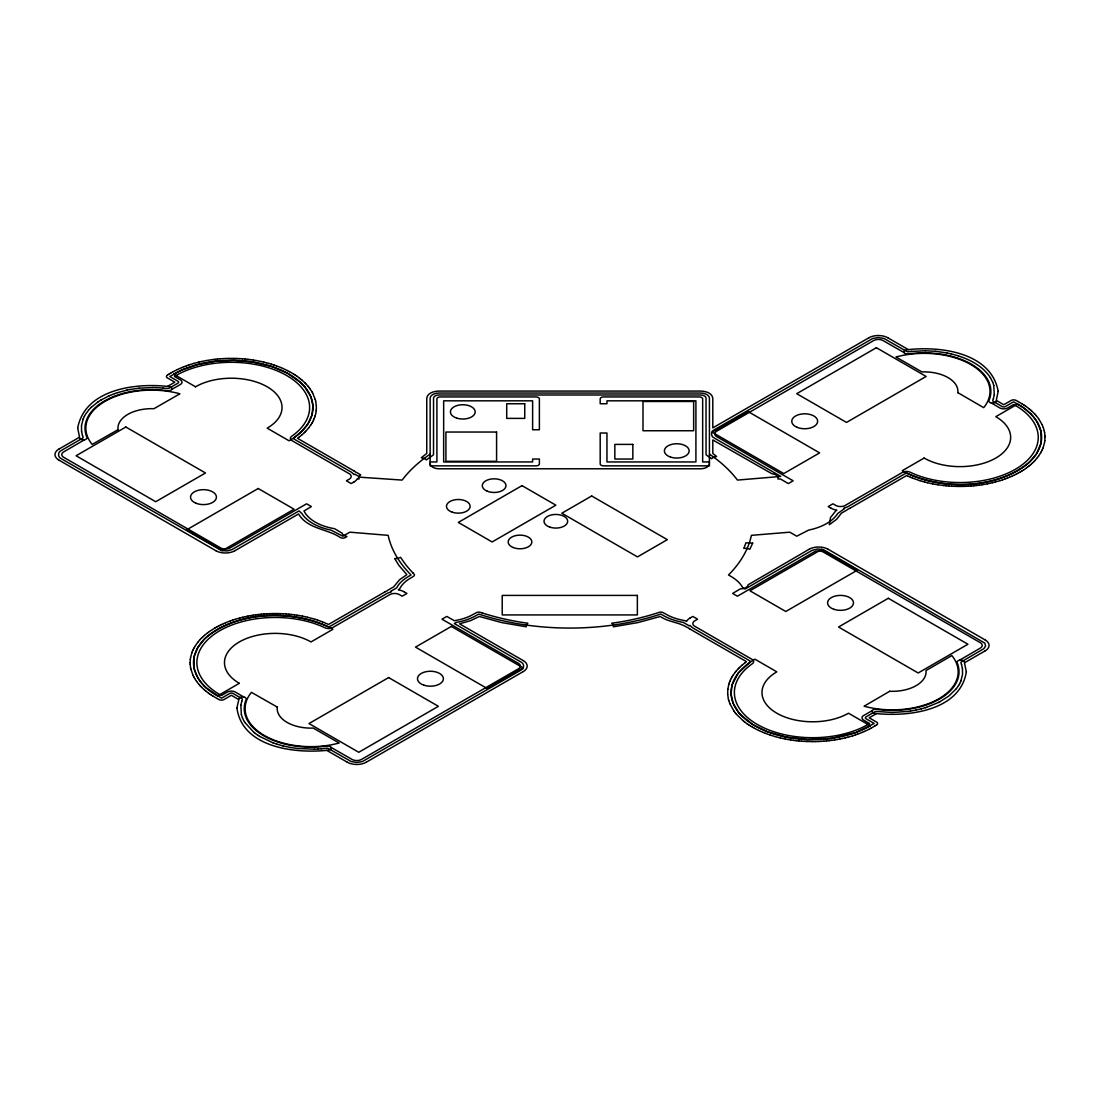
<?xml version="1.0" encoding="UTF-8"?>
<svg xmlns="http://www.w3.org/2000/svg" width="1100" height="1100" viewBox="0 0 1100 1100"><rect width="100%" height="100%" fill="white"/><g stroke="black" fill="none" stroke-linecap="round" stroke-linejoin="round"><path stroke-width="1.5" d="M190.135 662.599L190.3 659.464M316.332 409.049L316.332 405.914M1045 437.401L1044.821 440.536M316.209 410.644L316.332 409.131M727.815 689.356L727.678 694.086M240.831 705.293L241.367 714.574M994.29 394.707L993.768 385.426M190.314 659.381L190.534 657.869M193.903 658.034L194.205 668.773L197.835 677.779M316.195 410.726L315.659 413.848M727.829 689.274L728.764 684.571M1041.233 441.966L1040.93 431.228L1037.3 422.221M1044.601 442.131L1044.808 440.619M240.845 705.279L241.739 701.346M994.29 394.721L993.396 398.654M190.548 657.786L191.744 653.098M193.903 658.006L194.205 656.494M1040.93 443.506L1041.233 441.994M1044.588 442.214L1043.378 446.902M194.205 656.48L197.835 647.501L204.435 639.072M311.919 415.154L312.964 405.941L310.874 396.784M315.26 415.429L315.645 413.93M732.105 684.846L731.06 694.059L733.136 703.216M1040.916 443.52L1036.392 453.956L1029.325 462.248M311.905 415.168L307.78 424.078L302.074 431.035M314.765 417.01L315.232 415.511M728.777 684.489L729.259 682.99M732.105 684.832L738.279 673.076M241.739 701.332L242.316 699.71A2.255 1.306 0 0 0 241.711 698.5L232.952 693.44A2.255 1.306 0 0 0 229.762 693.44L221.54 698.184L205.824 687.541M993.383 398.668L992.819 400.29A2.255 1.306 0 0 0 993.424 401.5L1002.183 406.56A2.255 1.306 0 0 0 1005.372 406.56L1013.581 401.816L1023.082 407.454L1030.673 413.779M191.771 653.015L192.335 651.53M314.174 418.591L314.738 417.092M729.286 682.908L729.836 681.409M1042.8 448.47L1043.35 446.985M83.174 418.949L81.496 425.507L81.579 431.489M960.836 681.051L962.527 674.493L962.445 668.511M83.188 418.935L84.37 416.377M960.836 681.065L959.64 683.623M192.363 651.447L193.009 649.976M313.5 420.145L314.146 418.674M729.878 681.326L730.51 679.855M1042.126 450.024L1042.759 448.553M193.05 649.894L193.765 648.423M312.744 421.685L313.459 420.228M730.551 679.773L731.28 678.315M1041.356 451.578L1042.085 450.106M84.37 416.364L85.456 414.48M959.64 683.636L958.567 685.52M311.891 423.211L312.702 421.768M193.806 648.354L194.617 646.896M731.321 678.232L732.119 676.789M1040.517 453.104L1041.315 451.646M310.956 424.737L311.85 423.294M194.659 646.814L197.684 642.414M732.174 676.706L733.054 675.263M1040.463 453.186L1038.551 456.115M958.554 685.52L956.409 688.6M85.855 413.848L88.591 410.204M310.901 424.806L308.825 427.694M733.109 675.194L735.185 672.306M171.82 389.359L180.51 384.422A5.624 3.245 0 0 0 180.51 379.967L174.446 376.461L176.014 375.526A78.265 45.182 0 0 1 283.91 374A78.265 45.182 0 0 1 291.857 436.15A8.14 4.702 0 0 0 291.596 436.329A5.624 3.245 0 0 0 291.899 440.591L349.649 473.962A6.751 3.905 0 0 1 350.666 474.953L350.9 475.31A6.751 3.905 0 0 1 349.649 478.913L346.418 480.81L351.202 483.574L353.966 481.965M872.19 710.641L863.514 715.577A5.624 3.245 0 0 0 863.514 720.032L869.564 723.539L867.996 724.474A78.265 45.182 0 0 1 760.1 726A78.265 45.182 0 0 1 752.152 663.85A8.14 4.702 0 0 0 752.428 663.671A5.624 3.245 0 0 0 752.125 659.409L694.361 626.038A6.751 3.905 0 0 1 693.344 625.048L693.124 624.69A6.751 3.905 0 0 1 694.361 621.087L697.592 619.19L692.821 616.426L690.044 618.035M1037.451 457.586L1038.496 456.184M956.395 688.614L948.832 696.039L939.565 701.938M308.77 427.776L306.377 430.581M197.739 642.345L200.131 639.54M735.24 672.224L736.367 670.849M738.293 673.062L749.746 662.489A2.255 1.306 0 0 0 749.622 660.715L692.436 627.701L689.989 625.419L689.232 625.859L683.251 622.408A47.795 27.596 0 0 1 663.355 615.519L660.839 614.061L659.202 614.598A182.999 105.655 0 0 1 480.37 614.598L478.734 614.061L476.217 615.519A47.795 27.596 0 0 1 456.321 622.408L454.328 623.562L520.795 661.939C524.59 663.382 524.576 668.773 520.795 670.23L362.45 761.503L356.826 762.506L351.189 761.53L328.501 748.605A2.255 1.306 0 0 0 326.411 748.261L321.324 748.811M1037.396 457.655L1034.99 460.46M736.436 670.766L737.646 669.419M89.127 409.599L91.355 407.275M305.03 431.984L306.309 430.664M200.2 639.457L201.479 638.124M737.715 669.336L738.994 668.016M1033.642 461.876L1034.921 460.543M300.699 432.369L302.06 431.062M303.6 433.359L304.947 432.066M201.561 638.055L202.909 636.749M204.449 639.059L205.81 637.752M739.062 667.934L740.424 666.641M1032.213 463.251L1033.574 461.945M91.355 407.275L98.051 401.885M300.685 432.382L294.278 437.511A2.255 1.306 0 0 0 294.401 439.285L351.574 472.299L354.035 474.581L354.777 474.141L360.099 477.207L402.119 480.081A182.999 105.655 0 0 1 428.326 455.386L430.141 454.135M302.087 434.72L303.518 433.441M202.991 636.68L204.421 635.401M205.824 637.739C239.222 610.692 288.846 609.716 327.181 626.312A2.255 1.306 0 0 0 330.234 626.244L387.406 593.23L391.366 591.814L390.624 591.374L396.591 587.923A47.795 27.596 0 0 1 408.54 576.441L411.056 574.984L410.121 574.035A182.999 105.655 0 0 1 388.506 536.896L388.176 535.342L349.8 532.18L342.843 536.209L330.935 530.09A47.864 27.638 0 0 1 301.84 513.48L299.035 510.922L231.853 549.67L227.411 550.908L221.554 550.591L61.366 458.755C57.571 457.284 57.571 451.908 61.366 450.45L82.445 438.281A2.255 1.306 0 0 0 83.05 437.071L82.486 435.449M740.492 666.559L741.923 665.28M1029.298 462.261C995.94 489.349 946.289 490.325 907.954 473.688A2.255 1.306 0 0 0 904.901 473.756L847.715 506.77L843.755 508.186L844.511 508.626L837.732 513.48A47.864 27.638 0 0 1 808.638 530.09L796.73 536.209L789.773 532.18L751.396 535.342L751.053 536.896A182.999 105.655 0 0 1 729.451 574.035L728.516 574.984L731.032 576.441A47.795 27.596 0 0 1 742.899 587.977M1030.714 464.599L1032.144 463.32M302.005 434.789L298.856 437.332M204.504 635.332L207.653 632.789M742.005 665.211L745.168 662.668M1029.133 465.919L1030.631 464.668M1027.469 467.211L1029.05 465.987M298.76 437.401L297.509 438.309L353.966 470.91M207.749 632.72L209.385 631.524M745.25 662.599L746.515 661.691L690.044 629.09M1025.75 468.476L1027.386 467.28M167.379 375.141L167.131 375.32A3.382 1.952 0 0 0 167.282 377.836L174.817 382.195L167.53 386.402M209.481 631.469L214.981 627.962M1023.949 469.7L1025.654 468.531M876.631 724.859L876.906 724.652A3.382 1.952 0 0 0 876.727 722.164L869.192 717.805L876.494 713.598M98.065 401.871L101.145 399.919M167.475 375.086L169.249 373.959M58.823 449.171L58.204 449.556A5.624 3.245 0 0 0 57.929 449.749L57.406 450.161A5.624 3.245 0 0 0 57.159 450.381L56.705 450.821A5.624 3.245 0 0 0 56.499 451.041L56.114 451.495A5.624 3.245 0 0 0 55.949 451.743L55.646 452.224A5.624 3.245 0 0 0 55.523 452.457L55.302 452.953A5.624 3.245 0 0 0 55.22 453.214L55.096 453.709A5.624 3.245 0 0 0 55.041 453.97L55 454.479A5.624 3.245 0 0 0 55 454.726L55.041 455.235A5.624 3.245 0 0 0 55.096 455.496L55.22 456.005A5.624 3.245 0 0 0 55.302 456.252L55.523 456.748A5.624 3.245 0 0 0 55.646 456.995L55.949 457.476A5.624 3.245 0 0 0 56.114 457.71L56.499 458.164A5.624 3.245 0 0 0 56.705 458.397L57.159 458.824A5.624 3.245 0 0 0 57.406 459.044L57.929 459.456A5.624 3.245 0 0 0 58.204 459.649L58.823 460.034M354.118 481.882L354.736 481.484A5.624 3.245 0 0 0 355.011 481.291L355.534 480.879A5.624 3.245 0 0 0 355.781 480.672L356.235 480.232A5.624 3.245 0 0 0 356.441 479.999L356.826 479.545A5.624 3.245 0 0 0 356.991 479.311L357.294 478.83A5.624 3.245 0 0 0 357.418 478.582L357.706 478.582A3.382 1.952 0 0 0 359.013 479.05L359.054 478.761A7.315 4.221 0 0 1 360.69 474.884L357.17 472.766A3.382 1.952 0 0 0 356.07 472.34L355.877 472.299A6.022 3.479 0 0 0 355.534 471.996L355.011 471.598A5.624 3.245 0 0 0 354.736 471.391L354.118 471.006M523.339 671.523L523.944 671.138A5.624 3.245 0 0 0 524.232 670.931L524.755 670.519A5.624 3.245 0 0 0 525.002 670.312L525.456 669.873A5.624 3.245 0 0 0 525.663 669.652L526.048 669.185A5.624 3.245 0 0 0 526.212 668.951L526.501 668.47A5.624 3.245 0 0 0 526.639 668.223L526.845 667.727A5.624 3.245 0 0 0 526.941 667.48L527.065 666.971A5.624 3.245 0 0 0 527.106 666.724L527.148 666.215A5.624 3.245 0 0 0 527.148 665.954L527.106 665.445A5.624 3.245 0 0 0 527.065 665.197L526.941 664.689A5.624 3.245 0 0 0 526.845 664.441L526.639 663.946A5.624 3.245 0 0 0 526.501 663.699L526.212 663.217A5.624 3.245 0 0 0 526.048 662.984L525.663 662.516A5.624 3.245 0 0 0 525.456 662.296L525.002 661.856A5.624 3.245 0 0 0 524.755 661.65L524.232 661.237A5.624 3.245 0 0 0 523.944 661.045L523.339 660.646M689.893 618.118L689.288 618.516A5.624 3.245 0 0 0 688.999 618.709L688.476 619.121A5.624 3.245 0 0 0 688.229 619.327L687.775 619.768A5.624 3.245 0 0 0 687.569 620.001L687.184 620.455A5.624 3.245 0 0 0 687.019 620.689L686.716 621.17A5.624 3.245 0 0 0 686.592 621.418L685.644 621.033A3.382 1.952 0 0 0 684.393 620.565L680.171 619.699A44.481 25.685 0 0 1 668.979 615.821L663.217 612.686A3.382 1.952 0 0 0 659.148 612.37L657.553 612.893A179.548 103.661 0 0 1 611.751 623.246L611.82 623.301A7.315 4.221 0 0 1 613.319 626.808L637.684 622.627L660.261 616.481C668.332 622.077 678.714 622.132 686.84 627.234A3.382 1.952 0 0 0 687.94 627.66L688.146 627.701A6.022 3.479 0 0 0 688.476 628.004L688.999 628.402A5.624 3.245 0 0 0 689.288 628.609L689.893 628.994M1022.079 470.882L1023.852 469.755M985.188 650.829L985.806 650.444A5.624 3.245 0 0 0 986.081 650.251L986.617 649.839A5.624 3.245 0 0 0 986.851 649.619L987.319 649.179A5.624 3.245 0 0 0 987.525 648.959L987.896 648.505A5.624 3.245 0 0 0 988.061 648.257L988.364 647.776A5.624 3.245 0 0 0 988.487 647.543L988.707 647.048A5.624 3.245 0 0 0 988.79 646.786L988.928 646.291A5.624 3.245 0 0 0 988.969 646.03L989.01 645.521A5.624 3.245 0 0 0 989.01 645.274L988.969 644.765A5.624 3.245 0 0 0 988.928 644.504L988.79 643.995A5.624 3.245 0 0 0 988.707 643.748L988.487 643.252A5.624 3.245 0 0 0 988.364 643.005L988.061 642.524A5.624 3.245 0 0 0 987.896 642.29L987.525 641.836A5.624 3.245 0 0 0 987.319 641.602L986.851 641.176A5.624 3.245 0 0 0 986.617 640.956L986.081 640.544A5.624 3.245 0 0 0 985.806 640.351L985.188 639.966M874.761 726.041L876.535 724.914M169.345 373.89L171.188 372.804M1020.154 472.038L1021.982 470.951M874.665 726.11L870.829 728.324M101.159 399.905L108.873 395.931M58.974 449.075L79.392 437.291M234.96 550.674L298.567 513.961C307.574 529.183 327.236 528.66 340.45 537.584A3.382 1.952 0 0 0 345.221 537.584L346.926 536.47A7.315 4.221 0 0 1 342.072 533.156L335.184 529.031A3.382 1.952 0 0 0 333.768 528.536L332.062 528.248A44.481 25.685 0 0 1 305.016 512.806L304.343 511.541A3.382 1.952 0 0 0 303.93 511.033L311.382 506.55L306.611 503.8L229.666 548.185A6.751 3.905 0 0 1 221.1 548.185L63.291 457.078A6.751 3.905 0 0 1 63.291 452.127L84.508 439.766M385.027 591.841L328.556 624.442L322.451 621.844M868.78 337.837L712.8 427.886L712.8 398.228C712.058 392.659 705.128 391.146 700.425 391.078L439.147 391.078C434.431 391.146 427.515 392.659 426.759 398.228L426.759 453.434L421.328 457.737A7.315 4.221 0 0 1 426.305 459.924L432.74 455.386A3.382 1.952 0 0 0 433.524 454.135L433.551 397.911A5.624 3.245 0 0 1 438.598 394.996L700.975 394.996A5.624 3.245 0 0 1 706.021 397.911L706.049 454.135A3.382 1.952 0 0 0 706.832 455.386L711.659 458.728A7.315 4.221 0 0 1 716.567 456.5L712.8 453.434L712.8 439.945L771.898 473.743A7.315 4.221 0 0 1 777.879 478.967L780.56 479.05L788.37 483.574L793.155 480.81L716.265 436.384A6.751 3.905 0 0 1 716.265 431.447L874.074 340.326A6.751 3.905 0 0 1 882.64 340.326L904.049 352.578M366.355 762.162L523.188 671.619M850.107 508.159L906.565 475.558L908.16 476.286M809.05 549.326L748.082 584.815A7.315 4.221 0 0 1 740.41 588.83L732.628 593.45L737.412 596.2L814.344 551.815A6.751 3.905 0 0 1 822.91 551.815L980.719 642.923A6.751 3.905 0 0 1 980.719 647.873L959.503 660.234M964.631 662.709L985.036 650.925M171.284 372.735L173.181 371.676M215.077 627.894L216.975 626.835M1018.146 473.165L1020.044 472.106M173.291 371.621L177.361 369.559M234.795 550.77L234.121 551.114A5.624 3.245 0 0 1 233.778 551.279L233.076 551.581A5.624 3.245 0 0 1 232.705 551.732L231.949 551.994A5.624 3.245 0 0 1 231.55 552.104L230.752 552.324A5.624 3.245 0 0 1 230.354 552.42L229.515 552.599A5.624 3.245 0 0 1 229.089 552.668L228.236 552.791A5.624 3.245 0 0 1 227.796 552.846L226.93 552.915A5.624 3.245 0 0 1 226.49 552.942L225.61 552.97A5.624 3.245 0 0 1 225.156 552.97L224.276 552.942A5.624 3.245 0 0 1 223.836 552.915L222.97 552.846A5.624 3.245 0 0 1 222.53 552.791L221.678 552.668A5.624 3.245 0 0 1 221.251 552.599L220.413 552.42A5.624 3.245 0 0 1 220.014 552.324L219.216 552.104A5.624 3.245 0 0 1 218.817 551.994L218.061 551.732A5.624 3.245 0 0 1 217.69 551.581L216.989 551.279A5.624 3.245 0 0 1 216.645 551.114L215.971 550.77M217.085 626.78L219.038 625.763M868.945 337.755L869.619 337.397A5.624 3.245 0 0 1 869.963 337.232L870.664 336.93A5.624 3.245 0 0 1 871.035 336.793L871.791 336.531A5.624 3.245 0 0 1 872.176 336.407L872.987 336.188A5.624 3.245 0 0 1 873.386 336.091L874.225 335.926A5.624 3.245 0 0 1 874.651 335.844L875.504 335.72A5.624 3.245 0 0 1 875.93 335.679L876.81 335.596A5.624 3.245 0 0 1 877.25 335.569L878.13 335.541A5.624 3.245 0 0 1 878.57 335.541L879.464 335.569A5.624 3.245 0 0 1 879.904 335.596L880.77 335.679A5.624 3.245 0 0 1 881.21 335.72L882.062 335.844A5.624 3.245 0 0 1 882.489 335.926L883.314 336.091A5.624 3.245 0 0 1 883.726 336.188L884.524 336.407A5.624 3.245 0 0 1 884.923 336.531L885.679 336.793A5.624 3.245 0 0 1 886.036 336.93L886.751 337.232A5.624 3.245 0 0 1 887.095 337.397L887.769 337.755M385.179 591.759L385.853 591.401A5.624 3.245 0 0 1 386.196 591.25L386.911 590.934A6.022 3.479 0 0 1 387.42 590.755L387.502 590.631A3.382 1.952 0 0 1 388.231 589.999L393.663 586.864L399.685 579.618L406.849 574.654L399.011 565.524L394.666 558.553A7.315 4.221 0 0 0 400.551 557.315L401.266 558.305A179.548 103.661 0 0 0 413.146 573.1M849.942 508.241L849.269 508.599A5.624 3.245 0 0 1 848.925 508.75L848.224 509.066A6.022 3.479 0 0 1 847.701 509.245L847.633 509.369A3.382 1.952 0 0 1 846.904 510.001L841.431 513.164L836.646 519.283L829.331 524.7L830.486 517.591L835.23 511.541A3.382 1.952 0 0 1 836.069 510.744L836.825 510.152A5.624 3.245 0 0 1 836.399 510.07L835.56 509.905A5.624 3.245 0 0 1 835.161 509.809L834.364 509.589A5.624 3.245 0 0 1 833.965 509.465L833.209 509.204A5.624 3.245 0 0 1 832.838 509.066L832.136 508.75A5.624 3.245 0 0 1 831.793 508.599L831.119 508.241M366.19 762.245L365.516 762.602A5.624 3.245 0 0 1 365.172 762.768L364.457 763.07A5.624 3.245 0 0 1 364.1 763.207L363.33 763.469A5.624 3.245 0 0 1 362.945 763.593L362.147 763.812A5.624 3.245 0 0 1 361.735 763.909L360.91 764.074A5.624 3.245 0 0 1 360.484 764.156L359.631 764.28A5.624 3.245 0 0 1 359.191 764.321L358.311 764.404A5.624 3.245 0 0 1 357.871 764.431L356.991 764.459A5.624 3.245 0 0 1 356.551 764.459L355.671 764.431A5.624 3.245 0 0 1 355.231 764.404L354.351 764.321A5.624 3.245 0 0 1 353.925 764.28L353.059 764.156A5.624 3.245 0 0 1 352.646 764.074L351.808 763.909A5.624 3.245 0 0 1 351.395 763.812L350.597 763.593A5.624 3.245 0 0 1 350.212 763.469L349.456 763.207A5.624 3.245 0 0 1 349.085 763.07L348.37 762.768A5.624 3.245 0 0 1 348.04 762.602L347.353 762.245M809.215 549.23L809.889 548.886A5.624 3.245 0 0 1 810.232 548.721L810.947 548.419A5.624 3.245 0 0 1 811.305 548.268L812.075 548.006A5.624 3.245 0 0 1 812.46 547.896L813.258 547.676A5.624 3.245 0 0 1 813.67 547.58L814.495 547.401A5.624 3.245 0 0 1 814.921 547.332L815.774 547.209A5.624 3.245 0 0 1 816.214 547.154L817.094 547.085A5.624 3.245 0 0 1 817.534 547.058L818.414 547.03A5.624 3.245 0 0 1 818.854 547.03L819.734 547.058A5.624 3.245 0 0 1 820.174 547.085L821.054 547.154A5.624 3.245 0 0 1 821.48 547.209L822.346 547.332A5.624 3.245 0 0 1 822.759 547.401L823.598 547.58A5.624 3.245 0 0 1 824.01 547.676L824.808 547.896A5.624 3.245 0 0 1 825.192 548.006L825.949 548.268A5.624 3.245 0 0 1 826.32 548.419L827.035 548.721A5.624 3.245 0 0 1 827.365 548.886L828.053 549.23M1016.098 474.237L1018.05 473.22M868.78 729.396L870.732 728.379M938.699 702.377L939.551 701.951M938.685 702.391L926.489 707.355M219.147 625.707L221.155 624.717M1013.966 475.283L1015.974 474.293M868.67 729.451L864.476 731.445M177.471 369.504L181.775 367.606M221.265 624.663L223.341 623.714M1011.794 476.286L1013.856 475.337M108.886 395.931L114.551 393.663M223.451 623.673L225.569 622.765M1009.566 477.235L1011.67 476.328M862.249 732.394L864.366 731.486M181.885 367.551L184.058 366.685M225.692 622.71L230.189 620.977M1007.27 478.156L1009.442 477.29M862.125 732.449L857.615 734.181M184.181 366.644L186.395 365.819M1004.933 479.022L1007.146 478.197M114.565 393.663L117.521 392.645M186.519 365.777L188.774 364.994M230.312 620.923L232.581 620.152M1002.554 479.848L1004.809 479.078M855.236 735.006L857.491 734.223M188.911 364.953L193.683 363.467M232.705 620.111L235.001 619.369M1000.12 480.631L1002.43 479.889M852.803 735.79L855.112 735.048M117.549 392.645L126.926 390.143M925.471 707.671L926.475 707.355M925.457 707.671L921.346 708.84M235.139 619.327L239.992 617.939M999.996 480.672L995.129 482.061M852.679 735.831L847.811 737.22M193.82 363.44L198.756 362.147M921.332 708.854L916.011 710.091M240.13 617.911L242.55 617.306M992.585 482.694L995.005 482.089M845.268 737.852L847.688 737.247M198.88 362.106L201.341 361.556M242.688 617.265L245.135 616.715M990 483.285L992.447 482.735M842.683 738.444L845.13 737.894M126.94 390.129L130.185 389.482M201.479 361.529L206.607 360.511M245.272 616.674L247.748 616.165M987.374 483.835L989.862 483.326M840.056 738.994L842.545 738.471M915.997 710.091L910.511 711.081M247.899 616.138L250.401 615.67M987.236 483.862L982.053 484.77M837.416 739.489L839.919 739.021M130.199 389.482L139.123 388.19M206.745 360.498L211.984 359.686M250.539 615.656L253.083 615.23M834.735 739.929L837.265 739.503M910.497 711.081L908.284 711.411M979.357 485.155L981.915 484.784M253.22 615.216L255.778 614.845M832.04 740.314L834.598 739.942M908.27 711.411L892.293 712.47M212.121 359.659L214.692 359.342M976.635 485.499L979.206 485.183M255.915 614.817L258.486 614.501M829.317 740.657L831.889 740.341M911.529 351.409L908.71 351.739A2.255 1.306 0 0 1 906.634 351.395L884.029 338.498L878.295 337.494L872.685 338.498L714.34 429.77C710.504 431.228 710.559 436.618 714.34 438.061L780.808 476.438L737.454 480.081A182.999 105.655 0 0 0 711.246 455.386L709.431 454.135M214.844 359.329L217.429 359.054M973.899 485.788L976.497 485.513M258.637 614.487L261.236 614.212M826.581 740.946L829.18 740.671M139.136 388.19L152.873 387.544M911.556 351.409L925.279 350.762M217.58 359.04L220.179 358.82M971.149 486.021L973.747 485.801M261.374 614.199L263.986 613.979M823.831 741.18L826.43 740.96M321.31 748.811L317.9 749.045M220.33 358.806L222.942 358.627M968.385 486.214L970.997 486.035M264.124 613.965L266.75 613.786M821.067 741.372L823.68 741.194M317.873 749.059L314.449 749.196M223.094 358.627L225.72 358.504M965.607 486.337L968.234 486.214M266.887 613.786L269.514 613.663M818.29 741.496L820.916 741.372M225.871 358.49L228.498 358.421M962.83 486.42L965.47 486.351M269.665 613.649L272.291 613.58M815.513 741.579L818.152 741.51M314.435 749.196L297.261 748.468M228.649 358.421L234.066 358.421M960.053 486.447L962.679 486.42M272.442 613.58L275.082 613.553M812.735 741.606L815.361 741.579M430.141 461.945L436.906 461.945L436.906 398.888A3.382 1.952 0 0 1 440.275 396.935L536.002 396.935A3.382 1.952 0 0 1 539.385 398.888L539.385 429.77L532.62 429.77L532.62 400.826L443.658 400.826L443.658 461.945L532.62 461.945L532.62 459.03L539.385 459.03L539.385 463.897A3.382 1.952 0 0 1 536.002 465.85L430.141 465.85L430.141 398.228A9.006 5.197 0 0 1 439.147 393.03L700.425 393.03A9.006 5.197 0 0 1 709.431 398.228L709.431 465.85L603.57 465.85A3.382 1.952 0 0 1 600.188 463.897L600.188 433.015L606.952 433.015L606.952 461.945L695.915 461.945L695.915 400.826L606.952 400.826L606.952 403.755L600.188 403.755L600.188 398.888A3.382 1.952 0 0 1 603.57 396.935L699.298 396.935A3.382 1.952 0 0 1 702.666 398.888L702.666 461.945L709.431 461.945M892.279 712.47L876.865 711.48A2.255 1.306 0 0 0 874.775 711.824L866.016 716.884A2.255 1.306 0 0 0 866.016 718.726L874.225 723.47L855.786 732.545L831.215 738.43L807.331 739.558L786.431 737.165L767.319 731.72L753.06 724.735L740.657 714.753M957.261 486.42L959.901 486.447M275.22 613.553L277.86 613.58M812.584 741.606L807.166 741.51M925.306 350.762L935.605 351.299M152.886 387.544L156.324 387.612M234.218 358.421L236.844 358.49M957.124 486.42L951.72 486.214M278.011 613.58L280.637 613.649M156.338 387.626L163.185 388.08M236.995 358.504L239.621 358.627M280.789 613.663L283.415 613.786M804.402 741.372L807.029 741.496M239.759 358.627L242.385 358.806M948.956 486.035L951.569 486.214M283.566 613.786L286.179 613.965M801.639 741.194L804.251 741.372M242.522 358.82L245.135 359.04M946.192 485.801L948.805 486.021M286.33 613.979L288.929 614.199M798.889 740.96L801.487 741.18M935.619 351.299L946.756 352.908M163.199 388.08L167.159 388.52A2.255 1.306 0 0 0 169.235 388.176L178.008 383.116A2.255 1.306 0 0 0 178.008 381.274L169.812 376.502L181.665 370.081L197.684 364.54L215.407 361.254L234.011 360.374L252.505 361.955L272.168 366.658L287.183 373.079L300.685 382.58M245.272 359.054L247.871 359.329M943.456 485.513L946.055 485.788M289.08 614.212L291.665 614.487M796.139 740.671L798.737 740.946M297.248 748.468L290.565 747.505M248.009 359.342L250.594 359.659M943.319 485.499L938.039 484.784M291.816 614.501L294.387 614.817M793.43 740.341L796.001 740.657M250.731 359.686L253.289 360.058M294.525 614.845L297.082 615.216M790.721 739.942L793.279 740.314M253.426 360.071L255.97 360.498M935.371 484.344L937.901 484.77M297.234 615.23L299.764 615.656M788.054 739.503L790.584 739.929M290.551 747.491L283.002 745.896M932.718 483.862L935.22 484.33M256.107 360.511L261.236 361.529M299.901 615.67L302.418 616.138M785.4 739.021L787.902 739.489M946.77 352.908L951.074 353.842M932.58 483.835L927.506 482.735M302.555 616.165L305.03 616.674M782.774 738.471L785.263 738.994M991.348 402.985L999.914 408.004A5.624 3.245 0 0 0 1007.641 408.004L1013.705 404.511L1015.314 405.405A78.265 45.182 0 0 1 1017.968 467.706A78.265 45.182 0 0 1 910.319 472.299A8.14 4.702 0 0 0 910.003 472.134A5.624 3.245 0 0 0 902.633 472.312L844.814 505.656A6.751 3.905 0 0 1 843.109 506.248L842.49 506.371A6.751 3.905 0 0 1 836.247 505.656L832.961 503.8L828.19 506.55L830.954 508.159M261.374 361.556L263.821 362.106M305.168 616.715L307.615 617.265M780.189 737.894L782.636 738.444M243.774 697.015L235.221 691.996A5.624 3.245 0 0 0 227.494 691.996L221.43 695.489L219.808 694.595A78.265 45.182 0 0 1 217.167 632.294A78.265 45.182 0 0 1 324.803 627.701A8.14 4.702 0 0 0 325.119 627.866A5.624 3.245 0 0 0 332.502 627.688L390.321 594.344A6.751 3.905 0 0 1 398.888 594.344L402.16 596.2L406.945 593.45L404.168 591.841M951.088 353.842L958.32 355.864M924.949 482.089L927.369 482.694M263.959 362.147L266.379 362.752M307.752 617.306L312.689 618.599M780.051 737.852L775.115 736.56M282.989 745.896L276.801 744.136M922.433 481.401L924.825 482.061M266.516 362.78L268.895 363.44M919.957 480.672L922.309 481.374M269.032 363.467L271.37 364.169M774.991 736.532L770.206 735.048M312.826 618.626L315.164 619.327M919.834 480.631L912.808 478.197M271.494 364.21L273.804 364.953M315.301 619.369L317.597 620.111M958.334 355.877C970.695 359.92 983.194 366.451 990.412 377.699M276.788 744.122L272.855 742.761M482.02 612.893L480.425 612.37A3.382 1.952 0 0 0 476.355 612.686L470.594 615.821A44.481 25.685 0 0 1 459.401 619.699L454.506 620.757L446.751 616.426L441.98 619.19L518.87 663.616A6.751 3.905 0 0 1 518.87 668.553L361.061 759.674A6.751 3.905 0 0 1 352.495 759.674L331.086 747.423M273.928 364.994L276.196 365.777M770.082 735.006L765.49 733.356M317.721 620.152L322.327 621.803M276.32 365.819L280.816 367.551M272.841 742.761L259.627 736.395M910.511 477.29L912.684 478.156M763.194 732.449L765.366 733.315M908.27 476.328L910.388 477.235M280.94 367.606L283.058 368.514M763.07 732.394L758.78 730.496M283.168 368.555L287.361 370.549M1015.974 400.428L1015.685 400.29A3.382 1.952 0 0 0 1011.312 400.373L1003.777 404.717L996.476 400.51M758.67 730.441L754.586 728.379M219.147 699.572L219.491 699.737A3.382 1.952 0 0 0 223.809 699.627L231.357 695.283L238.645 699.49M1016.098 400.482L1018.05 401.5M287.471 370.604L289.424 371.621M404.016 591.759L403.342 591.401A5.624 3.245 0 0 0 402.999 591.25L402.284 590.934A5.624 3.245 0 0 0 401.913 590.796L401.156 590.535A5.624 3.245 0 0 0 400.771 590.411L399.974 590.191A5.624 3.245 0 0 0 399.561 590.095L398.736 589.93A5.624 3.245 0 0 0 398.31 589.848L398.984 589.311A3.382 1.952 0 0 0 399.768 588.582L401.28 586.149A44.481 25.685 0 0 1 407.99 579.686L413.449 576.359A3.382 1.952 0 0 0 413.985 574.007L413.064 573.086M217.085 698.5L219.038 699.518M1018.146 401.569L1021.982 403.783M289.534 371.676L293.356 373.89M752.593 727.265L754.49 728.324M216.975 698.431L213.153 696.217M887.934 337.837L908.339 349.621M828.204 549.326L985.036 639.87M742.981 587.923L744.975 589.077L812.157 550.33L817.699 548.996L823.46 549.684L984.844 643.129L985.586 646.002L983.895 648.67L961.565 661.719A2.255 1.306 0 0 0 960.96 662.929L961.537 664.551M523.188 660.564L459.539 623.81L470.704 620.62L479.311 616.481L501.889 622.627L526.254 626.808A7.315 4.221 0 0 1 527.752 623.301L527.821 623.246A179.548 103.661 0 0 1 482.061 612.893M58.974 460.13L215.806 550.674M326.782 750.379L347.201 762.162M750.654 726.11L752.482 727.196M259.614 736.381L258.074 735.405M1022.079 403.837L1023.852 404.965M293.466 373.959L295.226 375.086M748.784 724.914L750.558 726.041M211.282 695.035L213.042 696.163M258.06 735.405L255.159 733.356M1023.949 405.034L1025.654 406.189M295.322 375.141L297.028 376.31M746.982 723.69L748.688 724.859M209.481 693.811L211.186 694.966M1025.75 406.257L1029.05 408.732M297.124 376.365L298.76 377.561M745.25 722.439L746.886 723.635M207.749 692.56L209.385 693.743M255.145 733.343L253.784 732.284M743.586 721.146L745.168 722.37M298.856 377.63L300.424 378.854M206.085 691.268L207.653 692.491M253.77 732.27L244.722 722.301M1029.133 408.801L1030.631 410.053M743.504 721.077L736.436 714.271M300.506 378.922L302.005 380.174M204.504 689.947L206.002 691.199M1030.714 410.121L1032.144 411.4M302.087 380.243L304.947 382.896M204.421 689.879L201.561 687.211M1032.213 411.482L1034.921 414.191M300.699 382.594L302.06 383.9M204.449 686.221L205.81 687.514M1030.686 413.806L1034.33 417.904M305.03 382.979L306.309 384.299M302.074 383.914L303.353 385.248M204.435 686.194L200.791 682.096M200.2 685.809L201.479 687.143M1034.99 414.26L1036.2 415.607M739.447 713.378L740.644 714.725M306.377 384.381L307.574 385.729M303.366 385.275L304.576 386.623M198.935 684.393L200.131 685.74M1036.269 415.69L1038.496 418.536M738.293 711.989L739.42 713.364M735.24 712.814L736.367 714.189M307.643 385.811L308.77 387.186M304.59 386.636L310.86 396.77M198.866 684.31L196.625 681.464M1034.358 417.918L1037.286 422.207M738.279 711.961L733.15 703.23M734.14 711.343L735.185 712.745M308.825 387.255L309.884 388.658M200.778 682.082L197.849 677.793M1038.551 418.619L1042.085 424.614M734.085 711.26L729.878 703.711M309.939 388.74L311.85 391.655M196.57 681.381L194.659 678.452M990.412 377.699L992.681 382.154M244.709 722.301L243.98 721.05M311.891 391.737L312.702 393.195M193.806 676.926L194.617 678.37M243.636 720.404L242.44 717.846M312.744 393.277L315.232 399.438M193.05 675.386L193.765 676.844M1042.126 424.696L1043.35 427.749M193.009 675.304L190.864 669.089M992.695 382.168L993.768 385.426M242.44 717.832L241.367 714.574M729.836 703.629L728.777 700.562M1043.378 427.831L1044.258 430.911M961.537 664.565L962.431 668.511M82.472 435.435L81.579 431.489M728.379 698.967L728.764 700.48M315.26 399.52L315.645 401.033M1044.285 430.994L1044.588 432.506M728.351 698.885L727.678 694.169M315.659 401.115L316.332 405.831M190.548 667.494L190.85 669.006M1044.601 432.589L1044.945 435.71M190.534 667.411L190.176 664.29M1044.959 435.793L1045 437.319M190.135 662.681L190.176 664.207M709.431 463.581A9.006 5.197 0 0 1 700.425 468.779L439.147 468.779A9.006 5.197 0 0 1 430.141 463.581M77.688 428.051L79.764 438.254A3.658 2.118 0 0 0 84.164 439.821A3.658 2.118 0 0 0 86.9 437.291A66.742 38.527 0 0 1 167.53 390.734A3.658 2.118 0 0 0 171.916 389.166A3.658 2.118 0 0 0 169.194 386.623C136.331 382.553 84.948 388.864 77.688 428.051M966.336 671.921C959.942 711.384 906.95 717.076 874.83 713.378A3.658 2.118 0 0 1 872.094 710.834A3.658 2.118 0 0 1 876.494 709.266A66.742 38.527 0 0 0 957.124 662.709A3.658 2.118 0 0 1 959.846 660.179A3.658 2.118 0 0 1 964.246 661.746L966.336 671.921M236.954 708.001C242.248 748.027 296.354 753.899 328.446 750.159A3.658 2.118 0 0 0 331.183 747.615A3.658 2.118 0 0 0 326.782 746.034A66.742 38.527 0 0 1 246.153 699.49A3.658 2.118 0 0 0 243.43 696.946A3.658 2.118 0 0 0 239.03 698.527L236.954 707.96M998.181 391.311L996.091 401.473A3.658 2.118 0 0 1 991.705 403.054A3.658 2.118 0 0 1 988.969 400.51A66.742 38.527 0 0 0 908.339 353.953A3.658 2.118 0 0 1 903.952 352.385A3.658 2.118 0 0 1 906.675 349.841C939.455 345.785 991.1 352.069 998.181 391.311M277.31 707.094L277.269 707.341A33.784 19.511 0 0 0 313.197 728.076L339.157 742.995A65.876 38.032 0 0 1 264.399 735.501A65.876 38.032 0 0 1 251.433 692.354L277.31 707.094M957.852 392.659L983.702 407.646A65.876 38.032 0 0 0 970.723 364.499A65.876 38.032 0 0 0 895.977 357.005L921.938 371.924A33.784 19.511 0 0 1 957.852 392.659M752.661 543.166L749.829 549.285A7.315 4.221 0 0 0 743.765 548.405L743.765 548.405A172.164 99.399 0 0 0 745.896 542.795L752.661 543.166M118.044 429.688L92.166 444.428A65.876 38.032 0 0 1 105.146 401.266A65.876 38.032 0 0 1 179.891 393.786L153.931 408.705A33.784 19.511 0 0 0 118.016 429.44L118.044 429.688M125.84 427.02L76.079 455.757L155.705 501.724L205.48 472.986L125.84 427.02M258.225 488.51L186.56 529.884L222.393 550.577L294.071 509.204L258.225 488.51M522.005 485.636L458.301 522.418L492.14 541.956L555.857 505.175L522.005 485.636M239.319 683.32L217.415 695.97A81.648 47.135 0 0 1 217.415 629.31A81.648 47.135 0 0 1 332.887 629.31L310.984 641.946A50.682 29.26 0 0 0 239.319 641.946A50.682 29.26 0 0 0 239.319 683.32M591.69 495.976L561.825 513.219L637.477 556.902L667.329 539.66L591.69 495.976M747.959 411.496L712.126 432.19L783.791 473.564L819.624 452.884L747.959 411.496M876.37 347.71L796.73 393.69L846.505 422.428L926.131 376.447L876.37 347.71M451.33 626.436L415.498 647.116L487.163 688.504L523.009 667.81L451.33 626.436M388.63 677.572L308.99 723.553L358.765 752.29L438.391 706.31L388.63 677.572M924.138 458.054L902.247 470.69A81.648 47.135 0 0 0 1017.706 470.69L1017.72 470.69A81.648 47.135 0 0 0 1017.706 404.03L995.816 416.68A50.682 29.26 0 0 1 995.816 458.054A50.682 29.26 0 0 1 924.138 458.054M821.617 549.423L749.952 590.796L785.785 611.49L857.45 570.116L821.617 549.423M888.305 598.276L838.544 627.014L918.17 672.98L967.945 644.243L888.305 598.276M889.666 691.281L864.119 706.214A65.876 38.032 0 0 0 938.878 698.734A65.876 38.032 0 0 0 951.844 655.572L926.008 670.56A33.784 19.511 0 0 1 890.079 691.295L889.666 691.281M870.402 725.849L870.375 725.862A81.648 47.135 0 0 1 754.93 725.849A81.648 47.135 0 0 1 754.93 659.189L776.82 671.839A50.682 29.26 0 0 0 776.82 713.213A50.682 29.26 0 0 0 848.499 713.213L870.389 725.849M693.66 401.486L642.991 401.486L642.991 430.746L693.66 430.746L693.66 401.486M524.741 403.755L506.715 403.755L506.715 418.385L524.741 418.385L524.741 403.755M496.581 432.039L445.913 432.039L445.913 461.299L496.581 461.299L496.581 432.039M632.844 444.4L614.831 444.4L614.831 459.03L632.844 459.03L632.844 444.4M637.354 595.416L502.219 595.416L502.219 614.928L637.354 614.928L637.354 595.416M195.525 386.788L173.621 374.151A81.648 47.135 0 0 1 289.094 374.151A81.648 47.135 0 0 1 289.094 440.811L267.19 428.161A50.682 29.26 0 0 0 267.19 386.788A50.682 29.26 0 0 0 195.525 386.788M549.945 527.175A11.825 6.82 0 0 0 567.669 521.263A11.825 6.82 0 0 0 549.945 515.35A11.825 6.82 0 0 0 549.945 527.175M513.123 547.498A11.825 6.82 0 0 0 531.781 542.63A11.825 6.82 0 0 0 515.13 535.741A11.825 6.82 0 0 0 513.123 547.498M487.245 491.191A11.825 6.82 0 0 0 505.904 486.31A11.825 6.82 0 0 0 489.252 479.421A11.825 6.82 0 0 0 487.245 491.191M452.389 512.243A11.825 6.82 0 0 0 470.126 506.33A11.825 6.82 0 0 0 452.389 500.418A11.825 6.82 0 0 0 452.389 512.243M195.938 503.209A12.953 7.48 0 0 0 216.37 497.86A12.953 7.48 0 0 0 198.137 490.325A12.953 7.48 0 0 0 195.938 503.209M423.954 685.204A12.953 7.48 0 0 0 443.382 678.727A12.953 7.48 0 0 0 423.954 672.251A12.953 7.48 0 0 0 423.954 685.204M834.061 609.345A12.953 7.48 0 0 0 853.476 602.869A12.953 7.48 0 0 0 834.061 596.393A12.953 7.48 0 0 0 834.061 609.345M797.156 427.35A12.953 7.48 0 0 0 817.589 422.001A12.953 7.48 0 0 0 799.356 414.466A12.953 7.48 0 0 0 797.156 427.35M670.574 457.091A12.389 7.15 0 0 0 689.164 450.89A12.389 7.15 0 0 0 670.574 444.703A12.389 7.15 0 0 0 670.574 457.091M456.61 418.082A12.389 7.15 0 0 0 475.186 411.881A12.389 7.15 0 0 0 456.61 405.694A12.389 7.15 0 0 0 456.61 418.082"/></g></svg>
